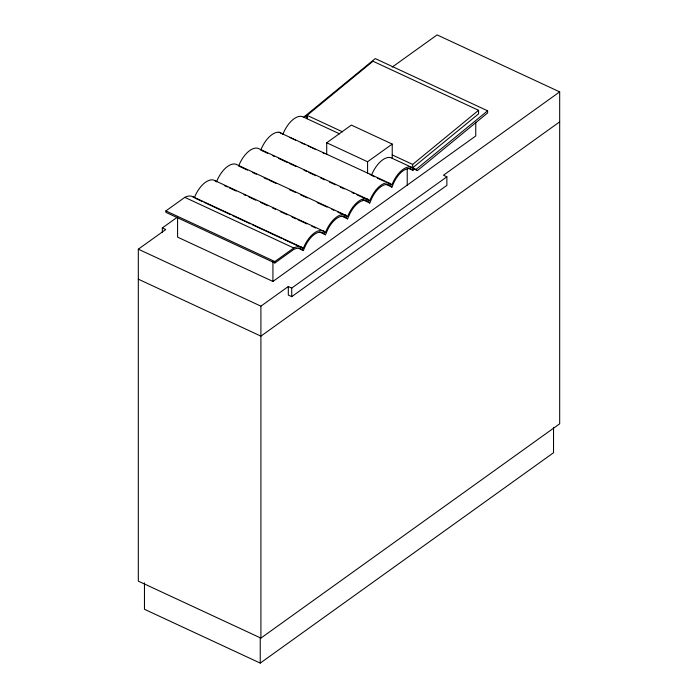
<?xml version="1.0" encoding="UTF-8"?>
<svg xmlns="http://www.w3.org/2000/svg" width="698" height="698" viewBox="0 0 698 698"><rect width="100%" height="100%" fill="white"/><g stroke="black" fill="none" stroke-linecap="round" stroke-linejoin="round"><path stroke-width="1.05" d="M298.482 248.314L303.342 250.573L305.471 245.705A19.823 10.147 -65.1 0 1 323.287 232.931L325.451 234.781L327.624 229.825A19.823 10.147 -65.1 0 1 345.44 217.043L347.604 218.893L349.768 213.937A19.823 10.147 -65.1 0 1 367.584 201.155L369.748 203.013L371.912 198.049A19.823 10.147 -65.1 0 1 389.728 185.275L391.901 187.125L394.065 182.169A19.823 10.147 -65.1 0 1 411.881 169.387L412.946 170.303L414.045 169.003L417.448 170.582L487.614 112.954L487.614 110.808L375.245 58.588L303.7 117.185A21.577 11.046 -65.1 0 0 282.934 134.243L279.924 132.384L278.101 132.201A21.577 11.046 -65.1 0 0 260.782 150.131L267.657 153.324M307.103 118.765L307.103 115.362L372.994 61.241L478.558 110.301L478.558 113.87L412.666 167.825A21.577 11.046 -65.1 0 0 391.901 184.883L388.978 183.53M414.045 169.003L412.666 167.825L412.666 164.423L478.558 110.301M487.614 110.808L416.069 169.405L392.232 158.333A21.577 11.046 -65.1 0 0 371.467 175.39L370.088 174.212L279.043 132.297M303.342 250.573L301.03 248.924A22.083 11.308 -65.1 0 0 295.647 248.671L293.649 249.509L274.864 262.98L165.897 212.34L165.897 210.918L184.813 197.351A23.837 12.206 -65.1 0 1 194.341 197.787A21.577 11.046 -65.1 0 1 216.493 181.899A21.577 11.046 -65.1 0 1 237.259 164.841L346.225 215.481M162.329 232.233L162.329 227.949L177.309 217.2M392.189 67.104L437.096 34.9L559.683 91.874L559.683 423.808L260.904 638.094L138.317 581.129L138.317 249.186L165.731 229.529L162.329 227.949M327.598 154.537L326.708 154.45L326.708 142.776L351.373 125.09L392.232 144.076L392.232 158.333M367.576 173.444L367.576 161.762L392.232 144.076M274.864 262.98L274.864 261.558L293.779 247.991A23.837 12.206 -65.1 0 1 303.307 248.427A21.577 11.046 -65.1 0 1 325.451 232.539A21.577 11.046 -65.1 0 1 347.604 216.659A21.577 11.046 -65.1 0 1 369.748 200.771A21.577 11.046 -65.1 0 1 387.067 182.841L390.522 183.714L391.901 184.883M177.58 217.244L177.58 237.128L272.927 281.442L475.757 135.962L475.757 122.229M260.904 638.094L260.904 306.16L288.318 286.503L291.72 288.082L446.868 176.812L443.457 175.224L559.683 91.874M288.318 286.503L288.318 295.071L291.72 296.65L446.868 185.38L446.868 176.812M559.683 121.853L260.904 336.139L138.317 279.174M144.469 582.856L144.469 609.293L260.241 663.1L553.531 452.74L553.531 427.359M307.103 115.362L342.517 131.826M392.232 154.93L412.666 164.423M305.078 116.217L307.635 117.404M303.7 117.185L339.568 133.85M409.054 168.497L412.946 170.303M326.708 142.776L367.576 161.762M370.088 174.212L390.522 183.714M289.74 137.41L295.577 140.124M300.445 142.383L305.305 144.643M308.228 146.004L315.034 149.171M322.825 152.783L324.771 153.691M372.435 175.844L374.381 176.751M377.304 178.103L384.118 181.271M386.064 184.412L391.901 187.125M368.37 199.593L259.403 148.953A21.577 11.046 -65.1 0 0 238.637 166.019L247.476 170.12M272.56 155.602L274.523 156.518M278.458 158.341L287.288 162.451M289.251 163.358L296.127 166.552M303.979 170.207L306.919 171.577M308.882 172.485L315.758 175.678M320.67 177.964L324.596 179.787M329.5 182.065L335.389 184.804M340.301 187.081L344.227 188.914M352.08 192.561L354.043 193.468M356.992 194.838L369.748 200.771M362.943 199.846L369.748 203.013M252.379 172.406L256.306 174.23M264.158 177.877L267.107 179.246M269.07 180.163L275.937 183.356M289.687 189.743L295.577 192.474M300.48 194.759L307.356 197.953M317.171 202.516L326.987 207.079M331.899 209.356L333.862 210.273M337.788 212.096L347.604 216.659M341.767 216.179L347.604 218.893M215.115 180.721L324.081 231.361M224.346 185.555L227.286 186.916M229.249 187.832L236.125 191.025M243.977 194.672L245.94 195.588M248.881 196.958L255.756 200.152M260.668 202.429L267.535 205.622M272.447 207.908L275.387 209.278M280.299 211.555L287.166 214.748M292.078 217.034L296.004 218.858M297.967 219.765L306.806 223.875M311.709 226.152L315.636 227.976M323.488 231.631L325.451 232.539M319.614 232.068L325.451 234.781M192.823 196.696L301.789 247.336M195.327 198.241L202.193 201.434M204.156 202.35L230.663 214.67M232.626 215.577L250.294 223.788M252.257 224.704L281.713 238.393M283.676 239.301L303.307 248.427M184.813 197.351L293.779 247.991M165.897 210.918L274.864 261.558M138.317 249.186L260.904 306.16M416.069 169.405L417.448 170.582M407.231 169.047L407.231 185.11M291.72 288.082L291.72 296.65M272.927 261.558L272.927 281.442M260.241 637.719L260.241 663.1"/></g></svg>
